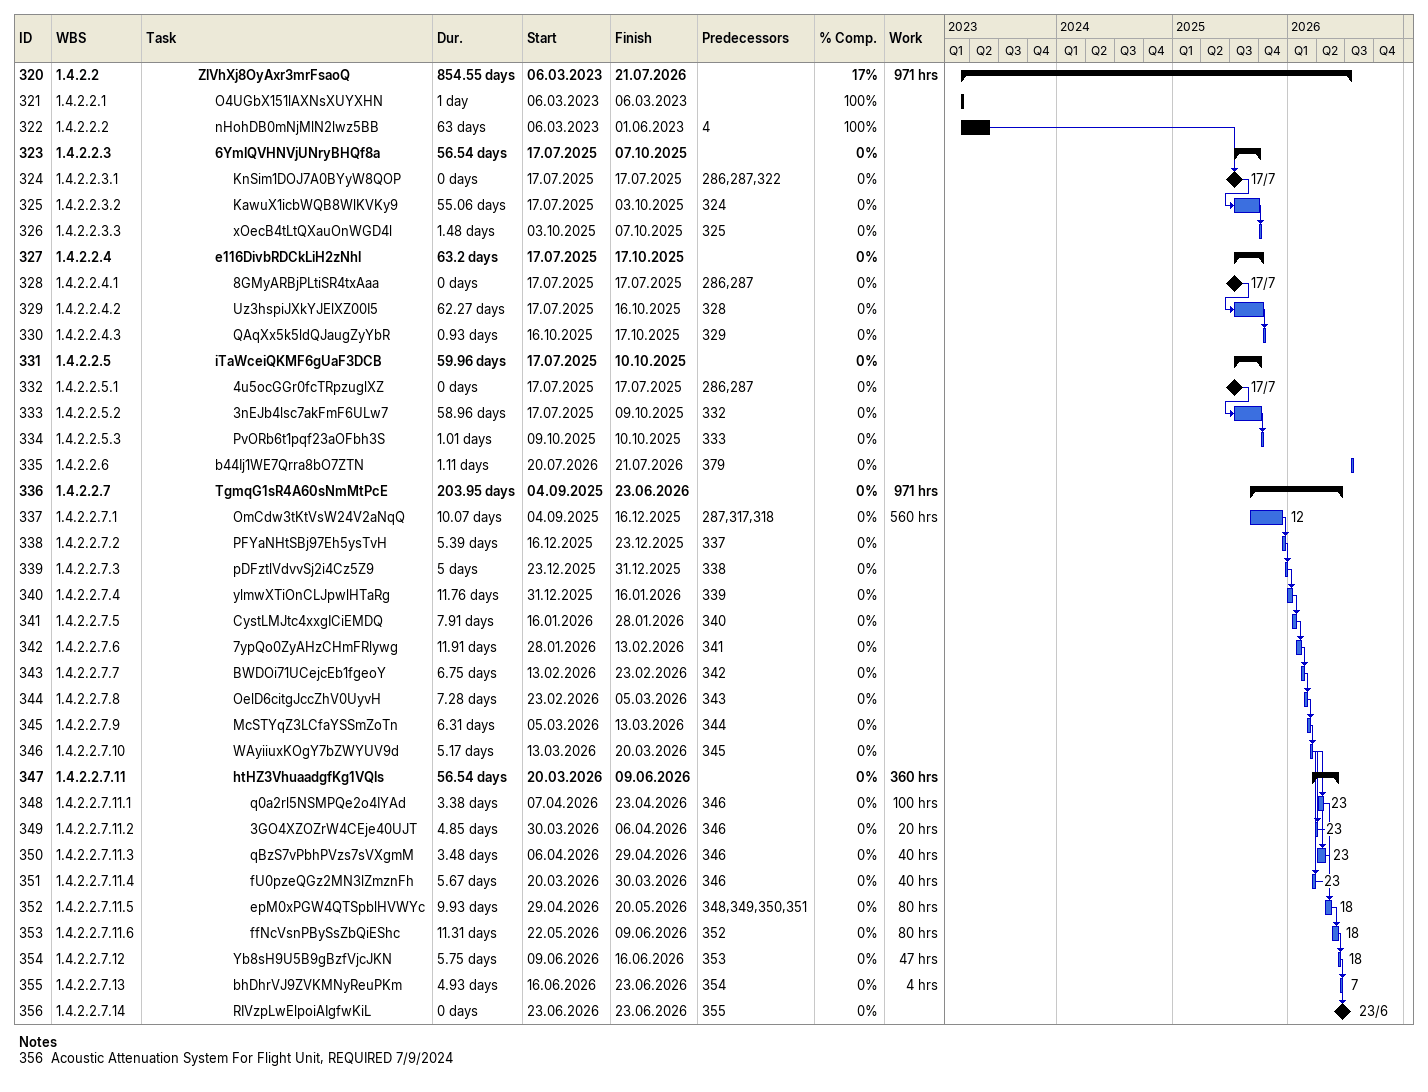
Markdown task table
| ID | WBS | Task | Duration | Start | Finish | Predecessors | Resources | % complete | Work (h) |
|---|---|---|---|---|---|---|---|---|---|
| 320 | 1.4.2.2 | **ZlVhXj8OyAxr3mrFsaoQ** | 854.55d | 2023-03-06 | 2026-07-21 |  |  | 17 | 971 |
| 321 | 1.4.2.2.1 | O4UGbX151lAXNsXUYXHN | 1d | 2023-03-06 | 2023-03-06 |  |  | 100 |  |
| 322 | 1.4.2.2.2 | nHohDB0mNjMlN2lwz5BB | 63d | 2023-03-06 | 2023-06-01 | 4 |  | 100 |  |
| 323 | 1.4.2.2.3 | **6YmlQVHNVjUNryBHQf8a** | 56.54d | 2025-07-17 | 2025-10-07 |  |  | 0 |  |
| 324 | 1.4.2.2.3.1 | KnSim1DOJ7A0BYyW8QOP | 0d | 2025-07-17 | 2025-07-17 | 286, 287, 322 |  | 0 |  |
| 325 | 1.4.2.2.3.2 | KawuX1icbWQB8WlKVKy9 | 55.06d | 2025-07-17 | 2025-10-03 | 324 |  | 0 |  |
| 326 | 1.4.2.2.3.3 | xOecB4tLtQXauOnWGD4l | 1.48d | 2025-10-03 | 2025-10-07 | 325 |  | 0 |  |
| 327 | 1.4.2.2.4 | **e116DivbRDCkLiH2zNhl** | 63.2d | 2025-07-17 | 2025-10-17 |  |  | 0 |  |
| 328 | 1.4.2.2.4.1 | 8GMyARBjPLtiSR4txAaa | 0d | 2025-07-17 | 2025-07-17 | 286, 287 |  | 0 |  |
| 329 | 1.4.2.2.4.2 | Uz3hspiJXkYJElXZ00I5 | 62.27d | 2025-07-17 | 2025-10-16 | 328 |  | 0 |  |
| 330 | 1.4.2.2.4.3 | QAqXx5k5ldQJaugZyYbR | 0.93d | 2025-10-16 | 2025-10-17 | 329 |  | 0 |  |
| 331 | 1.4.2.2.5 | **iTaWceiQKMF6gUaF3DCB** | 59.96d | 2025-07-17 | 2025-10-10 |  |  | 0 |  |
| 332 | 1.4.2.2.5.1 | 4u5ocGGr0fcTRpzuglXZ | 0d | 2025-07-17 | 2025-07-17 | 286, 287 |  | 0 |  |
| 333 | 1.4.2.2.5.2 | 3nEJb4lsc7akFmF6ULw7 | 58.96d | 2025-07-17 | 2025-10-09 | 332 |  | 0 |  |
| 334 | 1.4.2.2.5.3 | PvORb6t1pqf23aOFbh3S | 1.01d | 2025-10-09 | 2025-10-10 | 333 |  | 0 |  |
| 335 | 1.4.2.2.6 | b44Ij1WE7Qrra8bO7ZTN | 1.11d | 2026-07-20 | 2026-07-21 | 379 |  | 0 |  |
| 336 | 1.4.2.2.7 | **TgmqG1sR4A60sNmMtPcE** | 203.95d | 2025-09-04 | 2026-06-23 |  |  | 0 | 971 |
| 337 | 1.4.2.2.7.1 | OmCdw3tKtVsW24V2aNqQ | 10.07d | 2025-09-04 | 2025-12-16 | 287, 317, 318 | 12 | 0 | 560 |
| 338 | 1.4.2.2.7.2 | PFYaNHtSBj97Eh5ysTvH | 5.39d | 2025-12-16 | 2025-12-23 | 337 |  | 0 |  |
| 339 | 1.4.2.2.7.3 | pDFztlVdvvSj2i4Cz5Z9 | 5d | 2025-12-23 | 2025-12-31 | 338 |  | 0 |  |
| 340 | 1.4.2.2.7.4 | ylmwXTiOnCLJpwlHTaRg | 11.76d | 2025-12-31 | 2026-01-16 | 339 |  | 0 |  |
| 341 | 1.4.2.2.7.5 | CystLMJtc4xxgICiEMDQ | 7.91d | 2026-01-16 | 2026-01-28 | 340 |  | 0 |  |
| 342 | 1.4.2.2.7.6 | 7ypQo0ZyAHzCHmFRlywg | 11.91d | 2026-01-28 | 2026-02-13 | 341 |  | 0 |  |
| 343 | 1.4.2.2.7.7 | BWDOi71UCejcEb1fgeoY | 6.75d | 2026-02-13 | 2026-02-23 | 342 |  | 0 |  |
| 344 | 1.4.2.2.7.8 | OelD6citgJccZhV0UyvH | 7.28d | 2026-02-23 | 2026-03-05 | 343 |  | 0 |  |
| 345 | 1.4.2.2.7.9 | McSTYqZ3LCfaYSSmZoTn | 6.31d | 2026-03-05 | 2026-03-13 | 344 |  | 0 |  |
| 346 | 1.4.2.2.7.10 | WAyiiuxKOgY7bZWYUV9d | 5.17d | 2026-03-13 | 2026-03-20 | 345 |  | 0 |  |
| 347 | 1.4.2.2.7.11 | **htHZ3VhuaadgfKg1VQls** | 56.54d | 2026-03-20 | 2026-06-09 |  |  | 0 | 360 |
| 348 | 1.4.2.2.7.11.1 | q0a2rl5NSMPQe2o4IYAd | 3.38d | 2026-04-07 | 2026-04-23 | 346 | 23 | 0 | 100 |
| 349 | 1.4.2.2.7.11.2 | 3GO4XZOZrW4CEje40UJT | 4.85d | 2026-03-30 | 2026-04-06 | 346 | 23 | 0 | 20 |
| 350 | 1.4.2.2.7.11.3 | qBzS7vPbhPVzs7sVXgmM | 3.48d | 2026-04-06 | 2026-04-29 | 346 | 23 | 0 | 40 |
| 351 | 1.4.2.2.7.11.4 | fU0pzeQGz2MN3lZmznFh | 5.67d | 2026-03-20 | 2026-03-30 | 346 | 23 | 0 | 40 |
| 352 | 1.4.2.2.7.11.5 | epM0xPGW4QTSpblHVWYc | 9.93d | 2026-04-29 | 2026-05-20 | 348, 349, 350, 351 | 18 | 0 | 80 |
| 353 | 1.4.2.2.7.11.6 | ffNcVsnPBySsZbQiEShc | 11.31d | 2026-05-22 | 2026-06-09 | 352 | 18 | 0 | 80 |
| 354 | 1.4.2.2.7.12 | Yb8sH9U5B9gBzfVjcJKN | 5.75d | 2026-06-09 | 2026-06-16 | 353 | 18 | 0 | 47 |
| 355 | 1.4.2.2.7.13 | bhDhrVJ9ZVKMNyReuPKm | 4.93d | 2026-06-16 | 2026-06-23 | 354 | 7 | 0 | 4 |
| 356 | 1.4.2.2.7.14 | RIVzpLwElpoiAIgfwKiL | 0d | 2026-06-23 | 2026-06-23 | 355 |  | 0 |  |

Notes
- 356: Acoustic Attenuation System For Flight Unit, REQUIRED 7/9/2024
